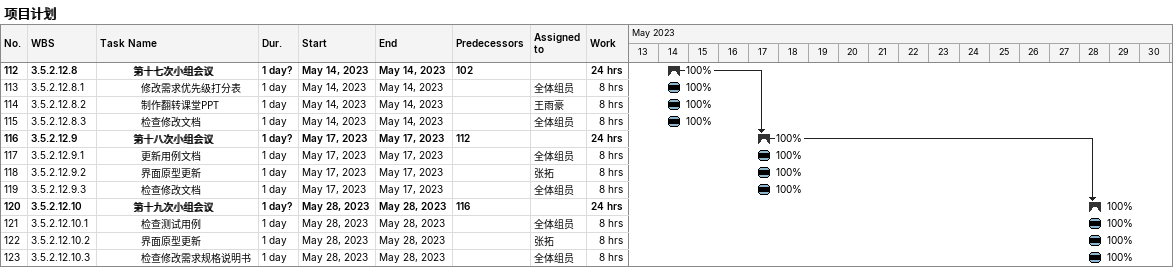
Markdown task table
项目计划

| ID | WBS | Task | Duration | Start | Finish | Predecessors | Resources | % complete | Work (h) |
|---|---|---|---|---|---|---|---|---|---|
| 112 | 3.5.2.12.8 | **第十七次小组会议** | 1d? | 2023-05-14 | 2023-05-14 | 102 |  | 100 | 24 |
| 113 | 3.5.2.12.8.1 | 修改需求优先级打分表 | 1d | 2023-05-14 | 2023-05-14 |  | 全体组员 | 100 | 8 |
| 114 | 3.5.2.12.8.2 | 制作翻转课堂PPT | 1d | 2023-05-14 | 2023-05-14 |  | 王雨豪 | 100 | 8 |
| 115 | 3.5.2.12.8.3 | 检查修改文档 | 1d | 2023-05-14 | 2023-05-14 |  | 全体组员 | 100 | 8 |
| 116 | 3.5.2.12.9 | **第十八次小组会议** | 1d? | 2023-05-17 | 2023-05-17 | 112 |  | 100 | 24 |
| 117 | 3.5.2.12.9.1 | 更新用例文档 | 1d | 2023-05-17 | 2023-05-17 |  | 全体组员 | 100 | 8 |
| 118 | 3.5.2.12.9.2 | 界面原型更新 | 1d | 2023-05-17 | 2023-05-17 |  | 张拓 | 100 | 8 |
| 119 | 3.5.2.12.9.3 | 检查修改文档 | 1d | 2023-05-17 | 2023-05-17 |  | 全体组员 | 100 | 8 |
| 120 | 3.5.2.12.10 | **第十九次小组会议** | 1d? | 2023-05-28 | 2023-05-28 | 116 |  | 100 | 24 |
| 121 | 3.5.2.12.10.1 | 检查测试用例 | 1d | 2023-05-28 | 2023-05-28 |  | 全体组员 | 100 | 8 |
| 122 | 3.5.2.12.10.2 | 界面原型更新 | 1d | 2023-05-28 | 2023-05-28 |  | 张拓 | 100 | 8 |
| 123 | 3.5.2.12.10.3 | 检查修改需求规格说明书 | 1d | 2023-05-28 | 2023-05-28 |  | 全体组员 | 100 | 8 |
